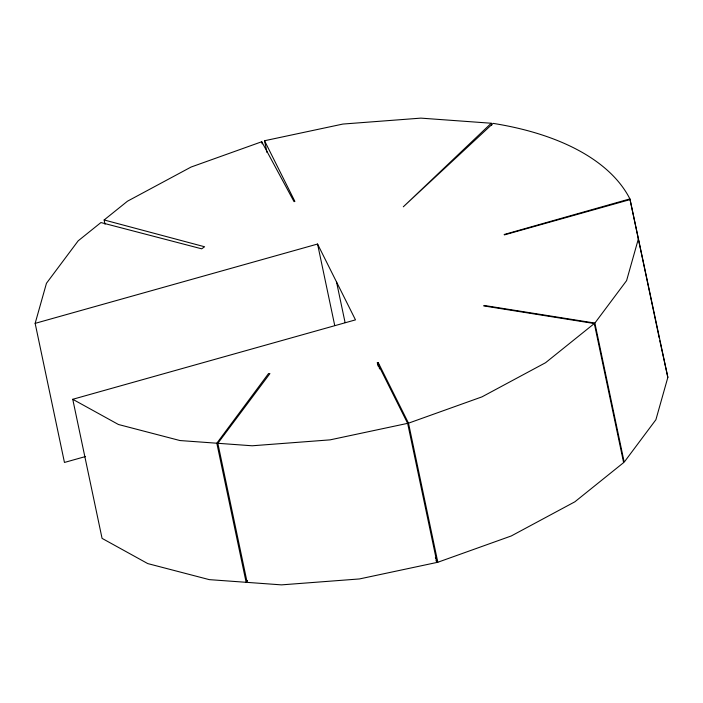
<?xml version="1.0" encoding="UTF-8"?>
<svg xmlns="http://www.w3.org/2000/svg" width="703" height="703" viewBox="0 0 703 703"><rect width="100%" height="100%" fill="white"/><g stroke="black" fill="none" stroke-linecap="round" stroke-linejoin="round"><path stroke-width="1.05" d="M85.538 456.528L64.456 462.451L35.15 323.362L46.46 283.283L78.174 240.839L100.924 222.552L201.673 248.818L204.591 246.762L104.141 219.969L105.037 224.248M638.544 238.273L626.593 280.629L594.879 323.072L624.185 462.161L655.899 419.717L667.85 377.362L630.064 199.59L504.376 234.899L504.174 234.494L629.906 198.896L659.221 337.976M35.15 323.362L317.563 244.038L355.481 319.874L72.752 399.286L102.067 538.375L147.744 563.586L209.283 579.632L246.129 582.304L216.823 443.215L268.564 373.513L269.917 373.592L217.842 443.294L247.148 582.383L281.481 584.87L359.426 578.947L436.95 562.444L407.643 423.355L377.326 362.739L378.17 362.502L408.505 423.171L437.811 562.259L511.292 535.95L574.861 501.81L623.623 462.609L594.316 323.529L483.673 305.902L484.156 305.454L594.879 323.072M246.129 582.304L247.421 580.564M491.705 125.371L491.248 123.236L403.302 206.805L493.075 123.368A307 154.423 -11.9 0 1 629.906 198.896M104.141 219.969L127.498 201.19L191.067 167.05L261.736 141.751L294.039 201.647L294.882 201.41L264.539 140.741L342.932 124.053L420.877 118.13L491.248 123.236M594.316 323.529L545.554 362.722L481.986 396.861L408.505 423.171M407.643 423.355L330.12 439.858L252.166 445.781L217.842 443.294M216.823 443.215L179.968 440.544L118.438 424.498L72.752 399.286M435.368 557.365L437.811 562.259M435.974 560.484L436.95 562.444M659.827 340.77L667.85 377.362M378.17 362.502L379.523 368.926M377.326 362.739L378.003 365.947M336.526 281.956L345.094 322.615M317.563 244.038L334.698 325.357M264.539 140.741L267.026 152.516M261.736 141.751L262.184 143.887"/></g></svg>
